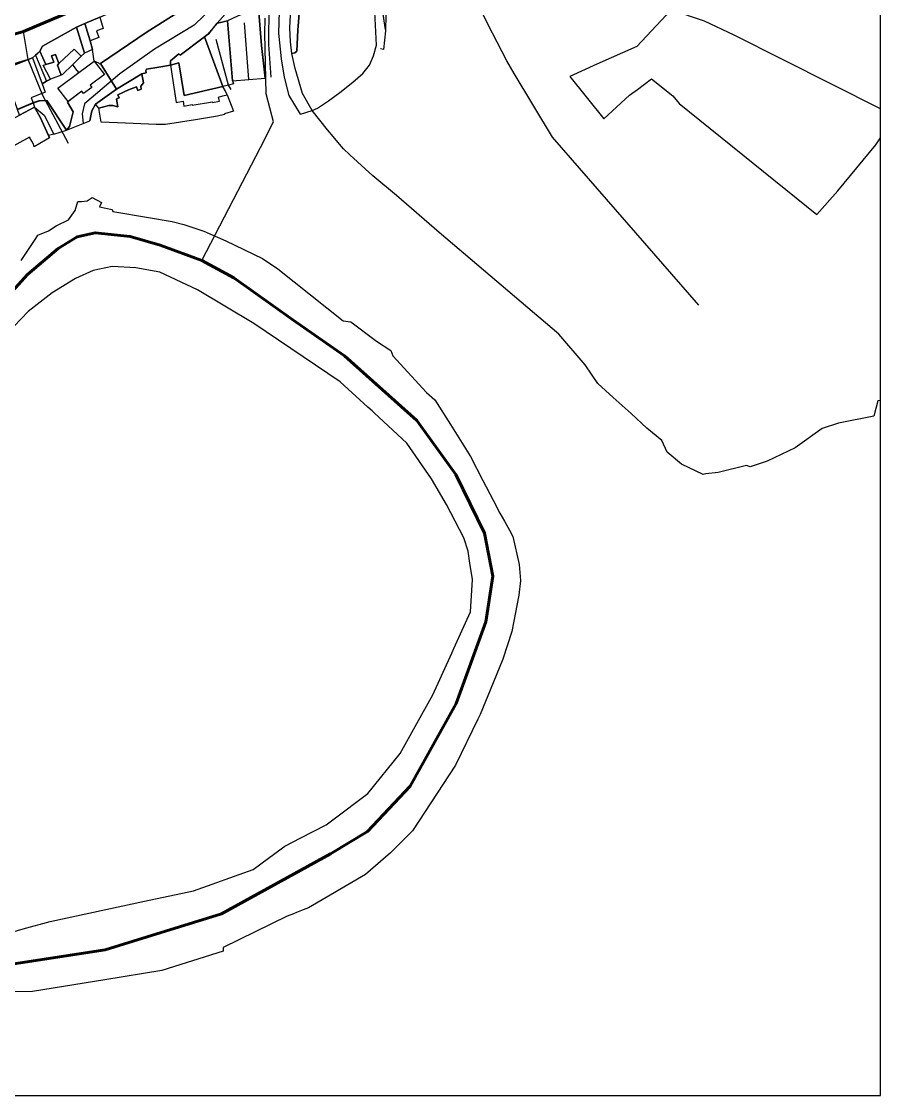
# Model space of a CAD drawing. Header units: millimetres. Extents: x 2635158 to 2636580, y 5834609 to 5836244.
# Drawn here: x 2636075 to 2636575, y 5834614 to 5835239 of the extents above; entities that cross this region are included whole.
import ezdxf

# ---------------------------------------------------------------- set-up
doc = ezdxf.new("R2010")
doc.units = ezdxf.units.MM
for name, color, linetype in [('IRT_OpenStreetMap_Vector geometry_amenity_parking', 44, 'Continuous'), ('IRT_OpenStreetMap_Vector geometry_barrier_city_wall', 90, 'Continuous'), ('IRT_OpenStreetMap_Vector geometry_barrier_fence', 90, 'Continuous'), ('IRT_OpenStreetMap_Vector geometry_barrier_wall', 90, 'Continuous'), ('IRT_OpenStreetMap_Vector geometry_boundary_protected_area', 100, 'Continuous'), ('IRT_OpenStreetMap_Vector geometry_building_civic', 10, 'Continuous'), ('IRT_OpenStreetMap_Vector geometry_building_residential', 10, 'Continuous'), ('IRT_OpenStreetMap_Vector geometry_building_yes', 10, 'Continuous'), ('IRT_OpenStreetMap_Vector geometry_highway_residential', 220, 'Continuous'), ('IRT_OpenStreetMap_Vector geometry_highway_secondary', 220, 'Continuous'), ('IRT_OpenStreetMap_Vector geometry_highway_service', 220, 'Continuous'), ('IRT_OpenStreetMap_Vector geometry_landuse_grass', 60, 'Continuous'), ('IRT_OpenStreetMap_Vector geometry_landuse_residential', 60, 'Continuous'), ('IRT_OpenStreetMap_Vector geometry_leisure_garden', 82, 'Continuous'), ('IRT_OpenStreetMap_Vector geometry_leisure_outdoor_seating', 82, 'Continuous'), ('IRT_OpenStreetMap_Vector geometry_leisure_park', 82, 'Continuous'), ('IRT_OpenStreetMap_Vector geometry_natural_bare_rock', 72, 'Continuous'), ('IRT_OpenStreetMap_Vector geometry_natural_cliff', 72, 'Continuous'), ('IRT_OpenStreetMap_Vector geometry_natural_scrub', 72, 'Continuous'), ('IRT_OpenStreetMap_Vector geometry_natural_wood', 72, 'Continuous'), ('IRT_OpenStreetMap_Vector geometry_unknown', 7, 'Continuous')]:
    doc.layers.add(name, color=color, linetype=linetype)
for name, color, linetype, lineweight in [('IRT_OpenStreetMap_Vector geometry_highway_footway', 220, 'Continuous', 30), ('IRT_OpenStreetMap_Vector geometry_highway_pedestrian', 220, 'Continuous', 35), ('IRT_OpenStreetMap_Vector geometry_waterway_canal', 133, 'Continuous', 30), ('IRT_OpenStreetMap_Vector geometry_waterway_river', 130, 'Continuous', 60)]:
    doc.layers.add(name, color=color, linetype=linetype, lineweight=lineweight)

msp = doc.modelspace()

# ---------------------------------------------------------------- linework, layer by layer
msp.add_lwpolyline([(2635161.27, 5834613.55), (2636575.35, 5834613.55), (2636575.35, 5836234.65), (2635161.27, 5836234.65)], close=True)
at = {"layer": 'IRT_OpenStreetMap_Vector geometry_amenity_parking'}
for points in [[(2636198.24, 5835203.16), (2636195.38, 5835202.46), (2636192.11, 5835201.56), (2636181.44, 5835230.64), (2636183.12, 5835231.82), (2636184.09, 5835232.51), (2636188.75, 5835238.43), (2636191.64, 5835239.11), (2636193.06, 5835239.44), (2636194.71, 5835239.82), (2636197.74, 5835204.94), (2636198.24, 5835203.16)], [(2636213, 5835244.66), (2636211.9, 5835244.54), (2636203.91, 5835243.98), (2636200.63, 5835242.55), (2636194.71, 5835239.82), (2636197.74, 5835204.94), (2636207.16, 5835205.74), (2636216.69, 5835206.48), (2636214.65, 5835225.57), (2636213, 5835244.66)], [(2636189.48, 5835195.48), (2636192.05, 5835196.17), (2636194.49, 5835196.83), (2636193.44, 5835199.33), (2636192.11, 5835201.56), (2636169.59, 5835196.38), (2636166.33, 5835215.49), (2636161.53, 5835214.1), (2636164.84, 5835192.3), (2636168.89, 5835192.98), (2636169.38, 5835190.21), (2636174.21, 5835191.06), (2636174.26, 5835190.82), (2636186.05, 5835192.68), (2636186.11, 5835192.36), (2636190.06, 5835193.06), (2636189.48, 5835195.48)], [(2636085.05, 5835193.24), (2636081.43, 5835192.13), (2636082.28, 5835189.58), (2636087.84, 5835184.81), (2636093.64, 5835173.76), (2636100.93, 5835176.21), (2636089.4, 5835193.37), (2636085.05, 5835193.24)]]:
    msp.add_lwpolyline(points, dxfattribs=at)
at = {"layer": 'IRT_OpenStreetMap_Vector geometry_barrier_city_wall'}
for points in [[(2636181.44, 5835230.64), (2636180.56, 5835229.99), (2636167.09, 5835219.92), (2636166.45, 5835220.63), (2636161.51, 5835216.61), (2636161.53, 5835214.1), (2636154.66, 5835212.95), (2636147.65, 5835211.75), (2636147.15, 5835211), (2636147.41, 5835209.51), (2636144.92, 5835209.07)], [(2636144.92, 5835209.07), (2636130.04, 5835200.02), (2636117.83, 5835191.39), (2636115.76, 5835187.38), (2636114.57, 5835181.66)], [(2636090.96, 5835171.62), (2636090.35, 5835173.01), (2636085.49, 5835183.67), (2636082.28, 5835189.58)]]:
    msp.add_lwpolyline(points, dxfattribs=at)
at = {"layer": 'IRT_OpenStreetMap_Vector geometry_barrier_fence'}
for points in [[(2636204.97, 5835329.06), (2636212.12, 5835324.95), (2636197.43, 5835285.18), (2636192.25, 5835275.12), (2636181.5, 5835254.87), (2636147.95, 5835233.53), (2636120.83, 5835215.01), (2636120.3, 5835214.61), (2636119.82, 5835215.11), (2636118.42, 5835215.78), (2636117.02, 5835216.44), (2636116.16, 5835223.22), (2636114.69, 5835228.21), (2636111.67, 5835238.41), (2636120.28, 5835241.98), (2636126.75, 5835244.65), (2636136.97, 5835249.52), (2636160.36, 5835261.83), (2636167.68, 5835267.45), (2636178.21, 5835275.55), (2636184.57, 5835283.9), (2636193.47, 5835296.74), (2636200.72, 5835315.22), (2636204.97, 5835329.06)], [(2636078.59, 5835217.26), (2636081.07, 5835218.27), (2636082.77, 5835219.83), (2636084.31, 5835221.1), (2636085.46, 5835222.15), (2636088.91, 5835214.33)], [(2636108.12, 5835209.83), (2636106.43, 5835211.83), (2636104.56, 5835214.44)], [(2636086.77, 5835203.16), (2636089.36, 5835204.67), (2636090.45, 5835205.29), (2636091.57, 5835205.8)]]:
    msp.add_lwpolyline(points, dxfattribs=at)
at = {"layer": 'IRT_OpenStreetMap_Vector geometry_barrier_wall'}
for points in [[(2636330.74, 5835266.42), (2636329.25, 5835270.74), (2636326.45, 5835277.7), (2636325.05, 5835280.42), (2636323.7, 5835281.68), (2636321.91, 5835282.85), (2636320.15, 5835283.46), (2636316.8, 5835283.33), (2636310.25, 5835281.45), (2636295.07, 5835273.77), (2636292.2, 5835272.52), (2636289.35, 5835264.74), (2636290.01, 5835264.17), (2636286.8, 5835251.14), (2636287, 5835242.51), (2636286.93, 5835234.84), (2636286.92, 5835234.01), (2636285.63, 5835223.16), (2636284.02, 5835223.54)], [(2636197.74, 5835204.94), (2636194.71, 5835239.82), (2636193.06, 5835239.44), (2636191.64, 5835239.11), (2636188.75, 5835238.43)], [(2636213, 5835244.66), (2636214.65, 5835225.57), (2636216.67, 5835206.63)], [(2636181.44, 5835230.64), (2636183.12, 5835231.82), (2636184.09, 5835232.51), (2636188.75, 5835238.43)], [(2636181.44, 5835230.64), (2636192.11, 5835201.56)], [(2635888.8, 5835205.32), (2635904, 5835203.39), (2635914.03, 5835201.44), (2635925.09, 5835199.59), (2635937.79, 5835198.77), (2635949.92, 5835198.47), (2635993.58, 5835201.22), (2635999.68, 5835201.64), (2636015.75, 5835202.75), (2636040.06, 5835207.45), (2636064.49, 5835213.04), (2636078.59, 5835217.26)]]:
    msp.add_lwpolyline(points, dxfattribs=at)
at = {"layer": 'IRT_OpenStreetMap_Vector geometry_boundary_protected_area'}
for points in [[(2636217.21, 5835197.24), (2636216.61, 5835232.4), (2636216.72, 5835241.42)], [(2636058.4, 5835070.21), (2636078.11, 5835092.12), (2636096.14, 5835107.22), (2636107.1, 5835114.02), (2636117.68, 5835116.38), (2636137.98, 5835114.23), (2636155.47, 5835109.11), (2636179.87, 5835100.19), (2636213.92, 5835166.04), (2636221.62, 5835180.95), (2636217.21, 5835197.24)]]:
    msp.add_lwpolyline(points, dxfattribs=at)
at = {"layer": 'IRT_OpenStreetMap_Vector geometry_building_civic'}
msp.add_lwpolyline([(2636147.15, 5835211), (2636147.65, 5835211.75), (2636154.66, 5835212.95), (2636161.53, 5835214.1), (2636164.47, 5835194.77), (2636164.84, 5835192.3), (2636168.89, 5835192.98), (2636169.38, 5835190.21), (2636174.21, 5835191.06), (2636174.26, 5835190.82), (2636186.05, 5835192.68), (2636186.11, 5835192.36), (2636190.06, 5835193.06), (2636189.48, 5835195.48), (2636192.05, 5835196.17), (2636194.49, 5835196.83), (2636198.28, 5835187.16), (2636192.99, 5835185.66), (2636193.1, 5835185.34), (2636188.91, 5835184.34), (2636176.11, 5835182.26), (2636158.64, 5835179.43), (2636153.14, 5835179.44), (2636135.3, 5835180.22), (2636121.08, 5835180.85), (2636119.78, 5835189.04), (2636125.53, 5835190.48), (2636128.02, 5835190.47), (2636130.78, 5835189.85), (2636130.01, 5835194.27), (2636130.74, 5835194.59), (2636131.6, 5835194.97), (2636130.8, 5835196.76), (2636137.04, 5835199.73), (2636141.71, 5835201.42), (2636142.58, 5835199.19), (2636144.45, 5835200), (2636144.2, 5835201.76), (2636145.72, 5835203.82), (2636144.92, 5835209.07), (2636147.41, 5835209.51), (2636147.15, 5835211)], dxfattribs=at)
at = {"layer": 'IRT_OpenStreetMap_Vector geometry_building_residential'}
for points in [[(2636109.46, 5835219.22), (2636104.56, 5835214.44), (2636098.53, 5835208.58), (2636097.84, 5835208.26), (2636095.66, 5835213.96), (2636096.52, 5835214.94), (2636105.31, 5835223.45), (2636109.46, 5835219.22)], [(2636117.02, 5835216.44), (2636123.05, 5835208.62), (2636114.64, 5835202.37), (2636115.62, 5835201.05), (2636110.82, 5835197.43), (2636109.81, 5835198.79), (2636101.84, 5835192.88), (2636095.81, 5835200.6), (2636108.12, 5835209.83), (2636117.02, 5835216.44)]]:
    msp.add_lwpolyline(points, dxfattribs=at)
at = {"layer": 'IRT_OpenStreetMap_Vector geometry_building_yes'}
for points in [[(2636111.67, 5835238.41), (2636120.28, 5835241.98), (2636122.32, 5835235.41), (2636118.41, 5835233.98), (2636119.74, 5835230.16), (2636114.69, 5835228.21), (2636111.67, 5835238.41)], [(2636106.7, 5835236.11), (2636111.67, 5835238.41), (2636114.69, 5835228.21), (2636116.16, 5835223.22), (2636111.42, 5835220.94), (2636106.7, 5835236.11)], [(2636064.62, 5835211.76), (2636078.59, 5835217.26), (2636081.07, 5835218.27), (2636086.77, 5835203.16), (2636088.59, 5835198.26), (2636080.41, 5835194.91), (2636081.43, 5835192.13), (2636082.28, 5835189.58), (2636073.56, 5835184.84), (2636072.3, 5835188.26), (2636070.66, 5835193.16), (2636068.72, 5835198.62), (2636064.62, 5835211.76)], [(2636097.84, 5835208.26), (2636091.57, 5835205.8), (2636087.4, 5835213.99), (2636088.91, 5835214.33), (2636093.58, 5835215.86), (2636092.27, 5835219.49), (2636094.49, 5835220.24), (2636096.52, 5835214.94), (2636095.66, 5835213.96), (2636097.84, 5835208.26)], [(2636082.28, 5835189.58), (2636085.49, 5835183.67), (2636090.35, 5835173.01), (2636090.96, 5835171.62), (2636088.72, 5835170.38), (2636082.16, 5835166.52), (2636081.73, 5835167.98), (2636080.78, 5835169.81), (2636079.36, 5835172.17), (2636047.93, 5835154.85), (2636045.74, 5835158.59), (2636040.87, 5835166.86), (2636055.82, 5835175.11), (2636073.56, 5835184.84), (2636082.28, 5835189.58)]]:
    msp.add_lwpolyline(points, dxfattribs=at)
at = {"layer": 'IRT_OpenStreetMap_Vector geometry_highway_footway'}
msp.add_lwpolyline([(2636218.87, 5835248.92), (2636218.62, 5835226.14), (2636220, 5835207.04)], dxfattribs=at)
at = {"layer": 'IRT_OpenStreetMap_Vector geometry_highway_pedestrian'}
for points in [[(2636072.3, 5835188.26), (2636081.43, 5835192.13)], [(2636100.93, 5835176.21), (2636089.4, 5835193.37), (2636085.05, 5835193.24), (2636081.43, 5835192.13)]]:
    msp.add_lwpolyline(points, dxfattribs=at)
at = {"layer": 'IRT_OpenStreetMap_Vector geometry_highway_residential'}
for points in [[(2636469.54, 5835074.18), (2636384.1, 5835172.15), (2636361.85, 5835209.19), (2636357.47, 5835216.59), (2636349.29, 5835232.66), (2636343.62, 5835243.8), (2636341.2, 5835250.04), (2636334.4, 5835267.59), (2636325.68, 5835290.07)], [(2636237.33, 5835185.57), (2636244.2, 5835187.63), (2636247.25, 5835188.98), (2636253.67, 5835193.29), (2636260.32, 5835198.2), (2636267.76, 5835204.04), (2636273.65, 5835209.12), (2636277.51, 5835213.99), (2636279.81, 5835219.45), (2636281.56, 5835225.7), (2636280.12, 5835256.98)]]:
    msp.add_lwpolyline(points, dxfattribs=at)
at = {"layer": 'IRT_OpenStreetMap_Vector geometry_highway_secondary'}
msp.add_lwpolyline([(2636237.33, 5835185.57), (2636230.62, 5835196.41), (2636227.99, 5835207.14), (2636226.3, 5835217.7), (2636224.74, 5835232.67), (2636225.11, 5835245.43), (2636226.46, 5835258.28)], dxfattribs=at)
at = {"layer": 'IRT_OpenStreetMap_Vector geometry_highway_service'}
for points in [[(2636207.16, 5835205.74), (2636204.6, 5835238.68)], [(2636196.93, 5835199.81), (2636195.38, 5835202.46), (2636188.08, 5835228.93)]]:
    msp.add_lwpolyline(points, dxfattribs=at)
at = {"layer": 'IRT_OpenStreetMap_Vector geometry_landuse_grass'}
msp.add_lwpolyline([(2636064.62, 5835211.76), (2636078.59, 5835217.26), (2636064.49, 5835213.04)], dxfattribs=at)
at = {"layer": 'IRT_OpenStreetMap_Vector geometry_landuse_residential'}
for points in [[(2636256.41, 5835172.45), (2636253.04, 5835176.32), (2636244.2, 5835187.63), (2636238.56, 5835197.56), (2636234.27, 5835212.17), (2636232.3, 5835220.85), (2636234.09, 5835221.2), (2636235.12, 5835222.11), (2636235.75, 5835234.37), (2636236.79, 5835246.63)], [(2636575.35, 5835188.5), (2636490.06, 5835231.48), (2636472.74, 5835239.66), (2636453.05, 5835246.36), (2636450.41, 5835243.14), (2636433.35, 5835224.91), (2636410.05, 5835214.55), (2636394.21, 5835207.48), (2636414.13, 5835182.84), (2636429.14, 5835196.51), (2636433.67, 5835199.94), (2636441.79, 5835206.06), (2636454.31, 5835196.19), (2636458.03, 5835191.76), (2636538.18, 5835127.09), (2636550.41, 5835140.8), (2636572.59, 5835167.63), (2636575.35, 5835171.73)], [(2636575.35, 5835018.69), (2636573.79, 5835018.37), (2636571.38, 5835009.53), (2636550.81, 5835005.34), (2636541.41, 5835002.34), (2636525.55, 5834991.09), (2636509.2, 5834983.25), (2636506.37, 5834982.31), (2636499.41, 5834979.86), (2636497.18, 5834980.68), (2636480.82, 5834976.64), (2636473.53, 5834975.79), (2636472.08, 5834975.56), (2636459.28, 5834981.52), (2636451.07, 5834988.54), (2636447.96, 5834995.27), (2636439.16, 5835002.42), (2636429.94, 5835011.12), (2636419.46, 5835020.44), (2636410.57, 5835028.59), (2636403.28, 5835039.37), (2636387.86, 5835057.26), (2636318.11, 5835116.52), (2636293.19, 5835138.05), (2636279.38, 5835149.6), (2636266.14, 5835161.81), (2636262.43, 5835165.29), (2636259.02, 5835169.13), (2636256.41, 5835172.45)]]:
    msp.add_lwpolyline(points, dxfattribs=at)
at = {"layer": 'IRT_OpenStreetMap_Vector geometry_leisure_garden'}
msp.add_lwpolyline([(2636106.7, 5835236.11), (2636111.42, 5835220.94), (2636109.46, 5835219.22), (2636105.31, 5835223.45), (2636096.52, 5835214.94), (2636094.49, 5835220.24), (2636092.27, 5835219.49), (2636093.58, 5835215.86), (2636088.91, 5835214.33), (2636085.46, 5835222.15), (2636087.04, 5835225.17), (2636106.7, 5835236.11)], dxfattribs=at)
at = {"layer": 'IRT_OpenStreetMap_Vector geometry_leisure_outdoor_seating'}
msp.add_lwpolyline([(2636144.92, 5835209.07), (2636145.72, 5835203.82), (2636144.2, 5835201.76), (2636144.45, 5835200), (2636142.58, 5835199.19), (2636141.71, 5835201.42), (2636137.04, 5835199.73), (2636130.8, 5835196.76), (2636131.6, 5835194.97), (2636130.74, 5835194.59), (2636130.01, 5835194.27), (2636130.78, 5835189.85), (2636128.02, 5835190.47), (2636125.53, 5835190.48), (2636119.78, 5835189.04), (2636117.83, 5835191.39), (2636130.04, 5835200.02), (2636144.92, 5835209.07)], dxfattribs=at)
at = {"layer": 'IRT_OpenStreetMap_Vector geometry_leisure_park'}
msp.add_lwpolyline([(2636161.53, 5835214.1), (2636166.33, 5835215.49), (2636169.59, 5835196.38), (2636192.11, 5835201.56), (2636181.44, 5835230.64), (2636180.56, 5835229.99), (2636167.09, 5835219.92), (2636166.45, 5835220.63), (2636161.51, 5835216.61), (2636161.53, 5835214.1)], dxfattribs=at)
at = {"layer": 'IRT_OpenStreetMap_Vector geometry_natural_bare_rock'}
msp.add_lwpolyline([(2636082.28, 5835189.58), (2636087.84, 5835184.81), (2636093.64, 5835173.76), (2636090.35, 5835173.01), (2636085.49, 5835183.67), (2636082.28, 5835189.58)], dxfattribs=at)
at = {"layer": 'IRT_OpenStreetMap_Vector geometry_natural_cliff'}
msp.add_lwpolyline([(2636224.5, 5835327.44), (2636198.02, 5835259.56), (2636175.26, 5835237.37), (2636152.22, 5835223.45), (2636131.94, 5835209.05), (2636111.42, 5835191.52), (2636109.97, 5835185.72), (2636110.63, 5835180.09)], dxfattribs=at)
at = {"layer": 'IRT_OpenStreetMap_Vector geometry_natural_scrub'}
for points in [[(2636286.93, 5835234.84), (2636285.02, 5835246.31), (2636284.45, 5835256.76), (2636285.48, 5835267.33), (2636289.45, 5835273.54), (2636295.76, 5835279.08), (2636304.24, 5835283.07), (2636311.96, 5835284.97), (2636318.64, 5835285.74), (2636321.69, 5835284.7), (2636325.05, 5835280.42), (2636323.7, 5835281.68), (2636321.91, 5835282.85), (2636320.15, 5835283.46), (2636316.8, 5835283.33), (2636310.25, 5835281.45), (2636295.07, 5835273.77), (2636292.2, 5835272.52), (2636289.35, 5835264.74), (2636290.01, 5835264.17), (2636286.8, 5835251.14), (2636287, 5835242.51), (2636286.93, 5835234.84)], [(2636236.79, 5835246.63), (2636235.75, 5835234.37), (2636235.12, 5835222.11), (2636234.09, 5835221.2), (2636232.3, 5835220.85), (2636231.44, 5835227.61), (2636231.11, 5835235.85), (2636231.68, 5835246.91)], [(2636104.78, 5835186.83), (2636102.59, 5835178.27), (2636100.93, 5835176.21), (2636110.63, 5835180.09), (2636113.59, 5835181.27), (2636114.57, 5835181.66), (2636115.76, 5835187.38), (2636117.83, 5835191.39), (2636130.04, 5835200.02), (2636120.83, 5835215.01), (2636120.3, 5835214.61), (2636119.82, 5835215.11), (2636118.42, 5835215.78), (2636117.02, 5835216.44), (2636123.05, 5835208.62), (2636114.64, 5835202.37), (2636115.62, 5835201.05), (2636110.82, 5835197.43), (2636109.81, 5835198.79), (2636101.44, 5835192.56), (2636104.78, 5835186.83)]]:
    msp.add_lwpolyline(points, dxfattribs=at)
at = {"layer": 'IRT_OpenStreetMap_Vector geometry_natural_wood'}
msp.add_lwpolyline([(2636193.34, 5835243.82), (2636188.75, 5835238.43), (2636183.12, 5835231.82), (2636180.56, 5835229.99), (2636167.09, 5835219.92), (2636166.45, 5835220.63), (2636161.51, 5835216.61), (2636161.53, 5835214.1), (2636154.66, 5835212.95), (2636147.65, 5835211.75), (2636147.15, 5835211), (2636147.41, 5835209.51), (2636144.92, 5835209.07), (2636130.04, 5835200.02), (2636120.83, 5835215.01), (2636147.95, 5835233.53), (2636181.5, 5835254.87)], dxfattribs=at)
at = {"layer": 'IRT_OpenStreetMap_Vector geometry_unknown'}
for points in [[(2636181.5, 5835254.87), (2636147.95, 5835233.53), (2636120.83, 5835215.01)], [(2636120.28, 5835241.98), (2636111.67, 5835238.41), (2636106.7, 5835236.11), (2636087.04, 5835225.17), (2636085.46, 5835222.15), (2636084.31, 5835221.1), (2636082.77, 5835219.83), (2636081.07, 5835218.27), (2636078.59, 5835217.26), (2636064.49, 5835213.04)], [(2636120.83, 5835215.01), (2636130.04, 5835200.02), (2636144.92, 5835209.07), (2636147.41, 5835209.51), (2636147.15, 5835211), (2636147.65, 5835211.75), (2636154.66, 5835212.95), (2636161.53, 5835214.1), (2636161.51, 5835216.61), (2636166.45, 5835220.63), (2636167.09, 5835219.92), (2636180.56, 5835229.99), (2636181.44, 5835230.64), (2636183.12, 5835231.82), (2636184.09, 5835232.51), (2636188.75, 5835238.43), (2636193.34, 5835243.82)], [(2636082.77, 5835219.83), (2636089.36, 5835204.67), (2636090.45, 5835205.29), (2636091.57, 5835205.8), (2636087.4, 5835213.99), (2636088.91, 5835214.33), (2636085.46, 5835222.15), (2636084.31, 5835221.1), (2636082.77, 5835219.83)], [(2636100.93, 5835176.21), (2636102.59, 5835178.27), (2636104.78, 5835186.83), (2636101.44, 5835192.56), (2636101.84, 5835192.88), (2636095.81, 5835200.6), (2636108.12, 5835209.83), (2636106.43, 5835211.83), (2636104.56, 5835214.44), (2636098.53, 5835208.58), (2636097.84, 5835208.26), (2636091.57, 5835205.8), (2636090.45, 5835205.29), (2636089.36, 5835204.67), (2636086.77, 5835203.16), (2636088.59, 5835198.26), (2636080.41, 5835194.91), (2636081.43, 5835192.13), (2636085.05, 5835193.24), (2636089.4, 5835193.37), (2636100.93, 5835176.21)], [(2636074.43, 5835100.17), (2636083.01, 5835112.96), (2636084.32, 5835114.92), (2636090.41, 5835117.56), (2636094.91, 5835120.4), (2636102.04, 5835123.93), (2636105.89, 5835129.43), (2636107.44, 5835134.5), (2636109.6, 5835134.56), (2636113.06, 5835134.95), (2636115.98, 5835136.86), (2636121.31, 5835134.01), (2636120.1, 5835131.53), (2636127.53, 5835129.95), (2636127.98, 5835128.72), (2636148.71, 5835125.26), (2636162.58, 5835122.9), (2636169.22, 5835121.13), (2636181.06, 5835117.27), (2636193.72, 5835111.61), (2636215.18, 5835101.43), (2636224.01, 5835095.31), (2636262.11, 5835065.08), (2636266.69, 5835064.37), (2636281.53, 5835053.13), (2636289.97, 5835047.71), (2636291.12, 5835044.71), (2636310.83, 5835023.24), (2636315.6, 5835018.98), (2636324.69, 5835004.7), (2636336.4, 5834985.88), (2636343.65, 5834971.95), (2636349.51, 5834960.59), (2636353.49, 5834952.88), (2636356.12, 5834948.25), (2636359.07, 5834943.06), (2636361.01, 5834939.41), (2636364.79, 5834923), (2636365.49, 5834913.7), (2636364.48, 5834905.18), (2636360.41, 5834883.96), (2636355.28, 5834867.93), (2636349.6, 5834854.1), (2636342.05, 5834835.69), (2636340.67, 5834832.85), (2636327.69, 5834806.12), (2636302.51, 5834767.9), (2636289.83, 5834754.97), (2636275.1, 5834742.4), (2636241.97, 5834722.93), (2636238.85, 5834721.68), (2636234.96, 5834720.12), (2636233.21, 5834719.37), (2636229.61, 5834718.05), (2636192.3, 5834699.82), (2636192.18, 5834697.72), (2636156.43, 5834686.45), (2636123.25, 5834680.88), (2636081.08, 5834674.26), (2636059.94, 5834673.95)], [(2636051.83, 5834703.62), (2636075.77, 5834710.67), (2636091.42, 5834715), (2636146.37, 5834726.79), (2636174.94, 5834732.91), (2636209.79, 5834745.32), (2636226.73, 5834757.86), (2636228.12, 5834758.78), (2636237.46, 5834763.68), (2636252.33, 5834771.39), (2636256.1, 5834774.21), (2636276.59, 5834789.53), (2636295.36, 5834812.88), (2636307.96, 5834835.55), (2636314.42, 5834847.16), (2636325.5, 5834871.32), (2636326.76, 5834874.07), (2636336.44, 5834895.39), (2636337.46, 5834914.36), (2636336.08, 5834923.79), (2636335.06, 5834930.75), (2636332.46, 5834938.59), (2636322.32, 5834958.09), (2636313.57, 5834973.03), (2636299.22, 5834993.72), (2636280.28, 5835011.4), (2636278.99, 5835012.57), (2636276.63, 5835014.68), (2636260.4, 5835029.49), (2636210.19, 5835063.39), (2636177.29, 5835083.05), (2636155.38, 5835093.39), (2636141.37, 5835095.91), (2636127.63, 5835096.75), (2636116.46, 5835094.36), (2636106.25, 5835089.69), (2636092.5, 5835081.45), (2636078.57, 5835070.44), (2636062.1, 5835053.46)]]:
    msp.add_lwpolyline(points, dxfattribs=at)
at = {"layer": 'IRT_OpenStreetMap_Vector geometry_waterway_canal'}
msp.add_lwpolyline([(2636102.19, 5835168.42), (2636087.08, 5835196.43), (2636078.59, 5835217.26), (2636075.83, 5835233.71)], dxfattribs=at)
at = {"layer": 'IRT_OpenStreetMap_Vector geometry_waterway_river'}
for points in [[(2635804.91, 5835247.21), (2635824.27, 5835237.95), (2635834.83, 5835238.13), (2635845.03, 5835238.2), (2635856.84, 5835237.82), (2635953.41, 5835222.12), (2635993.11, 5835218.97), (2636014.9, 5835219.97), (2636031.64, 5835220.74), (2636075.83, 5835233.71), (2636120.41, 5835252.72)], [(2636024.66, 5834683.27), (2636123.54, 5834698.49), (2636191.19, 5834719.41), (2636254.8, 5834754.38), (2636276.36, 5834767.51), (2636301.13, 5834793.77), (2636328.07, 5834841.98), (2636345.27, 5834889.69), (2636349.48, 5834916.17), (2636344.5, 5834941.26), (2636327.86, 5834975.39), (2636305.09, 5835006.92), (2636262.86, 5835044.72), (2636232.79, 5835065.55), (2636198.41, 5835090.04), (2636179.87, 5835100.19), (2636155.47, 5835109.11), (2636137.98, 5835114.23), (2636117.68, 5835116.38), (2636107.1, 5835114.02), (2636096.14, 5835107.22), (2636078.11, 5835092.12), (2636058.4, 5835070.21)]]:
    msp.add_lwpolyline(points, dxfattribs=at)

doc.saveas('drawing.dxf')
